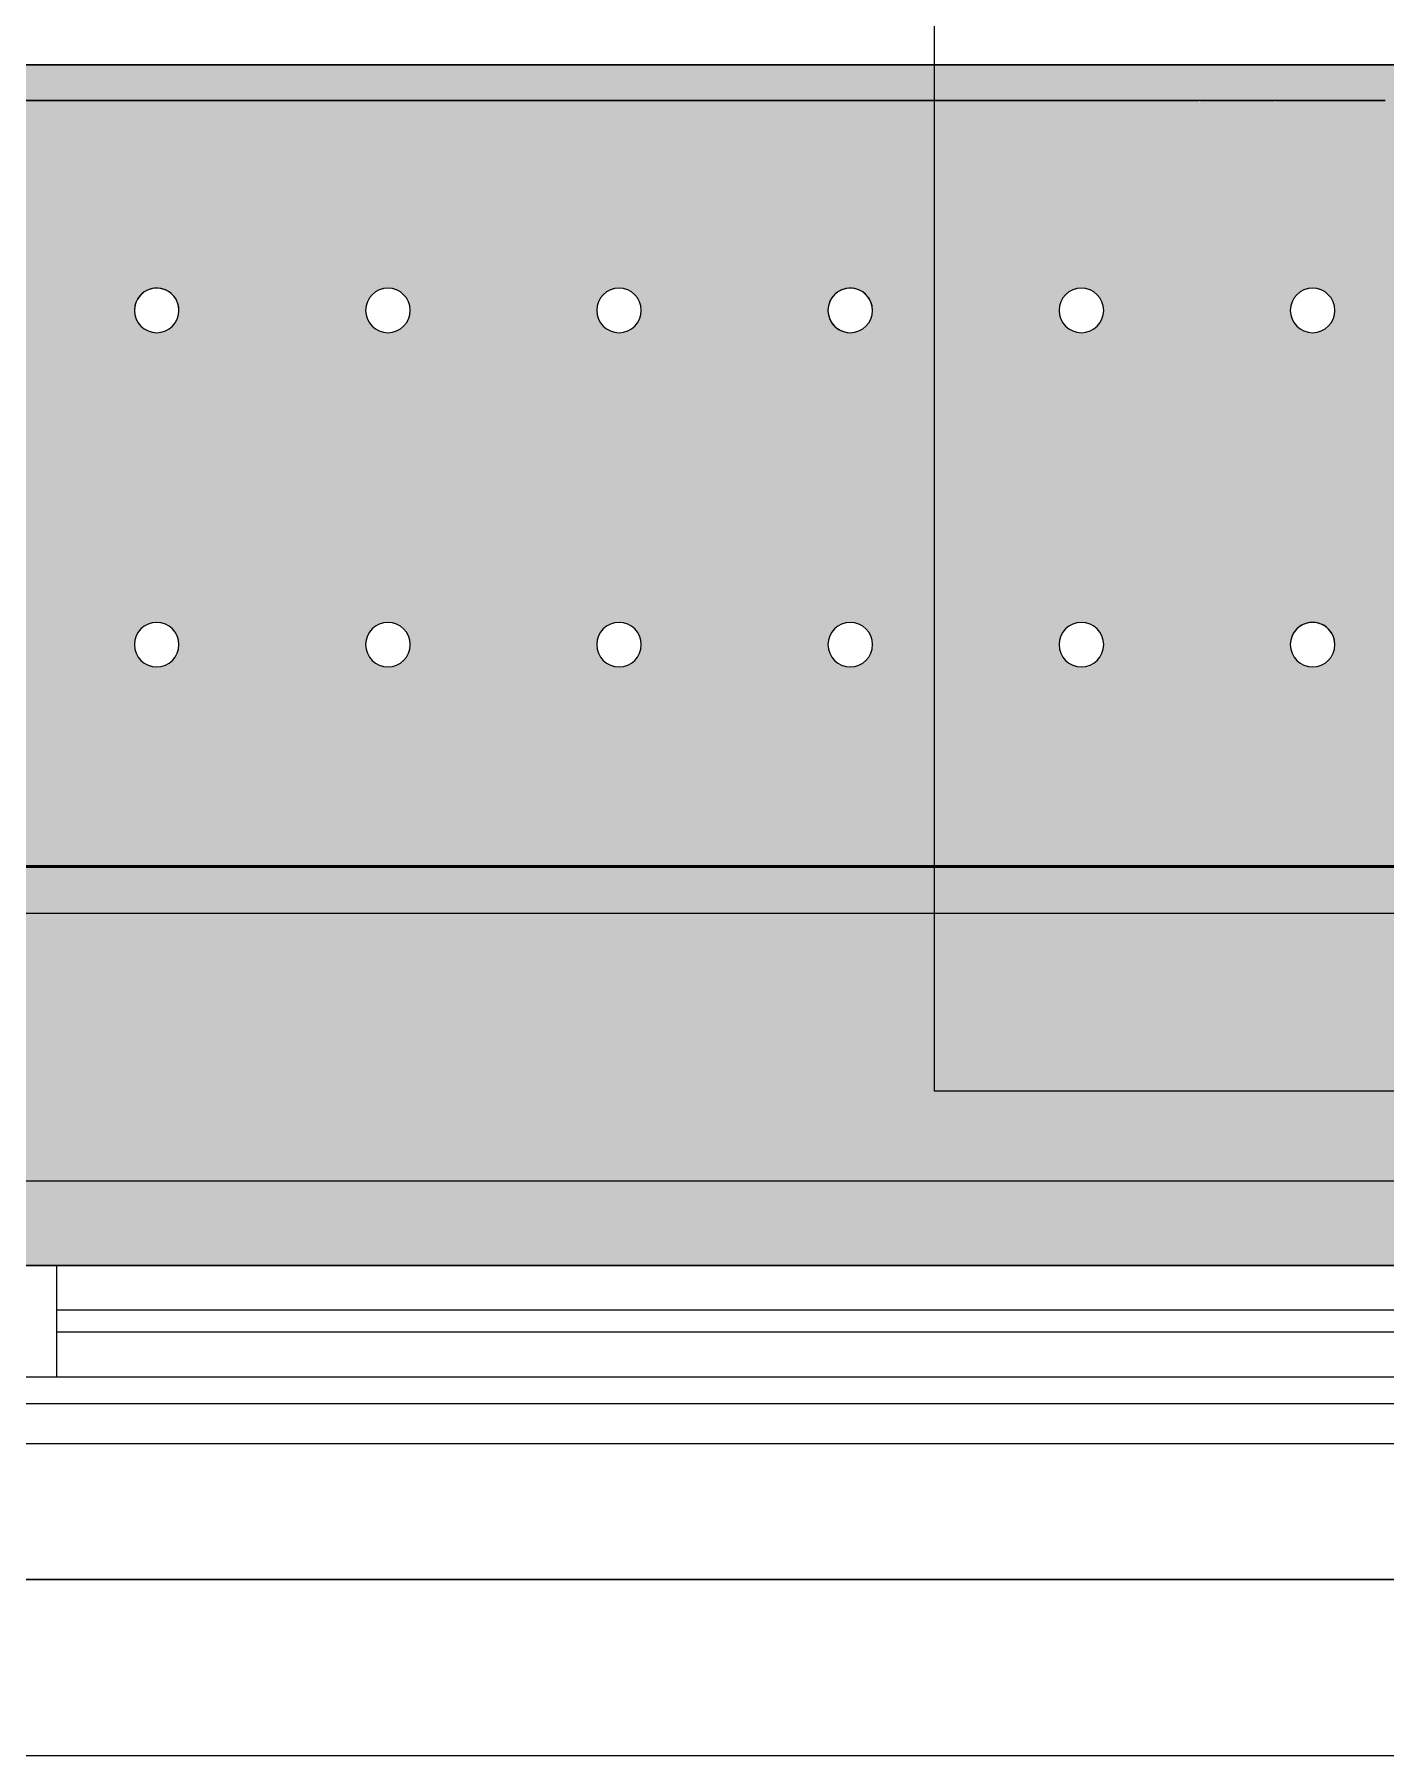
# Model space of a CAD drawing. Header units: millimetres. Extents: x -5426 to 189269, y -8553 to 29000.
# Drawn here: x 6040 to 6647, y -258 to 515 of the extents above; entities that cross this region are included whole.
import ezdxf

# ---------------------------------------------------------------- set-up
doc = ezdxf.new("R2010")
doc.units = ezdxf.units.MM
doc.linetypes.add('Осевая', pattern=[3175, 635, -476.25, 1587.5, -476.25])
for name, color, linetype, lineweight in [('A-GLAZ', 7, 'Continuous', 9), ('A-GLAZ-1', 7, 'Continuous', 13), ('A-WALL-IDEN', 7, 'Continuous', 9), ('Оси-2', 7, 'Осевая', 9)]:
    doc.layers.add(name, color=color, linetype=linetype, lineweight=lineweight)
for name, color, linetype, lineweight, true_color in [('A-WALL-1', 7, 'Continuous', 9, 0xc0c0c0), ('I-WALL-12', 7, 'Continuous', 53, 0xe0bbbf), ('I-WALL-3', 7, 'Continuous', 9, 0xc0c0c0), ('I-WALL-4', 7, 'Continuous', 9, 0xcbc7bf), ('S-WALL-ANLY', 7, 'Continuous', 13, 0x008040), ('Знаки-2', 9, 'Continuous', 9, 0x808080), ('Знаки-3', 7, 'Continuous', 9, 0xc1bbaf), ('Знаки-5', 7, 'Continuous', 9, 0xaba79f), ('Знаки-6', 7, 'Continuous', 9, 0xccc5b7), ('Знаки-7', 7, 'Continuous', 9, 0xd5cdbe), ('Знаки-8', 7, 'Continuous', 9, 0xd1cabb), ('Знаки-9', 7, 'Continuous', 9, 0xd4ccbd)]:
    doc.layers.add(name, color=color, linetype=linetype, lineweight=lineweight, true_color=true_color)
doc.layers.add('Знаки-4', color=7, linetype='Continuous', lineweight=9, transparency=0.5)

# ---------------------------------------------------------------- blocks, each defined once
blk = doc.blocks.new('120_Окно_СКБ_2Ст - 120_Окно_СКБ_2Ст 3100х2500 _мал_ створка слева-2_-22446420-План отделки стен 3 этажа в осях 1-12')
at = {"layer": 'A-GLAZ'}
for p, q in [((1550, -57), (-1550, -57)), ((-1430, -107), (-770, -107)), ((-770, -117), (-1430, -117))]:
    blk.add_line(p, q, dxfattribs=at)
at = {"layer": 'A-GLAZ-1'}
for p, q in [((-720, -87), (-1480, -87)), ((-770, -137), (-770, -87)), ((-1500, -137), (-700, -137)), ((-700, -137), (-1500, -137))]:
    blk.add_line(p, q, dxfattribs=at)
blk = doc.blocks.new('Зашивка радиатора_ с перфорацией М6 - Зашивка радиатора_ с перфорацией М6-30947167-План отделки стен 3 этажа в осях 1-12')
at = {"layer": 'Знаки-4'}
for points in [[(2690, 380), (2640, 380), (2640, 369), (2660, 369), (2660, 359), (490, 359), (490, 369), (510, 369), (510, 380), (440, 380), (440, 369), (460, 369), (460, 359), (-340, 359), (-340, 369), (-320, 369), (-320, 380), (-370, 380), (-370, 180), (2690, 180), (2690, 369)], [(2682.15, -163.94), (-370, -163.94), (-370, -179.94), (2690, -179.22), (2690, -163.94), (2682.38, -163.94)], [(-140.07, -163.94), (-160, -164.19), (-159.32, -179.94), (-120, -179.22), (-120.68, -163.94), (-140, -163.94)], [(-145, -163.94), (-160, -164.19), (-159.32, -179.94), (-120, -179.22), (-120.68, -163.94), (-142.59, -163.94)], [(-130, -163.94), (-150, -164.63), (-149.66, -179.94), (-130, -179.22), (-130, -164.36)], [(-140.07, -163.94), (-150, -164.63), (-149.66, -179.94), (-130, -179.22), (-130.34, -163.94), (-140, -163.94)], [(-54.14, -163.94), (-60, -163.94), (-59.32, -179.94), (-20, -179.22), (-20.68, -163.94), (-50, -163.94)], [(-54.14, -163.94), (-60, -163.94), (-59.32, -179.94), (-20, -179.22), (-20.68, -163.94), (-50, -163.94)], [(-40, -163.94), (-50, -163.94), (-49.66, -179.94), (-30, -179.22), (-30.34, -163.94), (-37.41, -163.94)], [(-40, -163.94), (-50, -163.94), (-49.66, -179.94), (-30, -179.22), (-30.34, -163.94), (-37.41, -163.94)], [(69.66, -163.94), (40, -163.94), (40.68, -179.94), (80, -179.22), (79.32, -163.94), (70, -163.94)], [(69.66, -163.94), (40, -163.94), (40.68, -179.94), (80, -179.22), (79.32, -163.94), (70, -163.94)], [(68.66, -163.94), (50, -163.94), (50.34, -179.94), (70, -179.22), (69.66, -163.94)], [(68.66, -163.94), (50, -163.94), (50.34, -179.94), (70, -179.22), (69.66, -163.94)], [(160, -163.94), (140, -163.94), (140.68, -179.94), (180, -179.22), (179.32, -163.94), (165.18, -163.94)], [(165, -163.94), (140, -163.94), (140.68, -179.94), (180, -179.22), (179.32, -163.94), (165.18, -163.94)], [(160, -163.94), (150, -163.94), (150.34, -179.94), (170, -179.22), (169.66, -163.94), (162.59, -163.94)], [(160, -163.94), (150, -163.94), (150.34, -179.94), (170, -179.22), (169.66, -163.94), (162.59, -163.94)], [(240, -163.94), (240.68, -179.94), (280, -179.22), (279.32, -163.94), (240.68, -163.94)], [(240, -163.94), (240.68, -179.94), (280, -179.22), (279.32, -163.94), (240.68, -163.94)], [(260, -163.94), (250, -163.94), (250.34, -179.94), (270, -179.22), (269.66, -163.94), (262.59, -163.94)], [(260, -163.94), (250, -163.94), (250.34, -179.94), (270, -179.22), (269.66, -163.94), (262.59, -163.94)], [(365, -163.94), (340, -163.94), (340.68, -179.94), (380, -179.22), (379.32, -163.94), (365.18, -163.94)], [(355, -163.94), (340, -163.94), (340.68, -179.94), (380, -179.22), (379.32, -163.94), (357.41, -163.94)], [(360, -163.94), (350, -163.94), (350.34, -179.94), (370, -179.22), (369.66, -163.94), (362.59, -163.94)], [(360, -163.94), (350, -163.94), (350.34, -179.94), (370, -179.22), (369.66, -163.94), (362.59, -163.94)]]:
    blk.add_hatch(color=256, dxfattribs=at).paths.add_polyline_path(points)
h = blk.add_hatch(color=256, dxfattribs=at)
h.paths.add_polyline_path([(2690, 180), (-370, 179.28), (-370, -179.94), (2690, -179.22), (2690, 179.28)])
h.paths.add_polyline_path([(967.5, 90.35), (972.5, 89.02), (976.16, 85.35), (977.5, 80.35), (976.16, 75.35), (972.5, 71.69), (967.5, 70.35), (962.5, 71.69), (958.84, 75.35), (957.5, 80.35), (958.84, 85.35), (962.5, 89.02), (964.91, 90.01)])
h.paths.add_polyline_path([(863.75, 90.35), (868.75, 89.02), (872.41, 85.35), (873.75, 80.35), (872.41, 75.35), (868.75, 71.69), (863.75, 70.35), (858.75, 71.69), (855.09, 75.35), (853.75, 80.35), (855.09, 85.35), (858.75, 89.02), (861.16, 90.01)])
h.paths.add_polyline_path([(2523.75, 90.35), (2528.75, 89.02), (2532.41, 85.35), (2533.75, 80.35), (2532.41, 75.35), (2528.75, 71.69), (2523.75, 70.35), (2518.75, 71.69), (2515.09, 75.35), (2513.75, 80.35), (2515.09, 85.35), (2518.75, 89.02), (2521.16, 90.01)])
h.paths.add_polyline_path([(2420, 90.35), (2425, 89.02), (2428.66, 85.35), (2430, 80.35), (2428.66, 75.35), (2425, 71.69), (2420, 70.35), (2415, 71.69), (2411.34, 75.35), (2410, 80.35), (2411.34, 85.35), (2415, 89.02), (2417.41, 90.01)])
h.paths.add_polyline_path([(1901.25, 90.35), (1906.25, 89.02), (1909.91, 85.35), (1911.25, 80.35), (1909.91, 75.35), (1906.25, 71.69), (1901.25, 70.35), (1896.25, 71.69), (1892.59, 75.35), (1891.25, 80.35), (1892.59, 85.35), (1896.25, 89.02), (1898.66, 90.01)])
h.paths.add_polyline_path([(1590, 90.35), (1595, 89.02), (1598.66, 85.35), (1600, 80.35), (1598.66, 75.35), (1595, 71.69), (1590, 70.35), (1585, 71.69), (1581.34, 75.35), (1580, 80.35), (1581.34, 85.35), (1585, 89.02), (1587.41, 90.01)])
h.paths.add_polyline_path([(1175, 90.35), (1180, 89.02), (1183.66, 85.35), (1185, 80.35), (1183.66, 75.35), (1180, 71.69), (1175, 70.35), (1170, 71.69), (1166.34, 75.35), (1165, 80.35), (1166.34, 85.35), (1170, 89.02), (1172.41, 90.01)])
h.paths.add_polyline_path([(1382.5, 90.35), (1387.5, 89.02), (1391.16, 85.35), (1392.5, 80.35), (1391.16, 75.35), (1387.5, 71.69), (1382.5, 70.35), (1377.5, 71.69), (1373.84, 75.35), (1372.5, 80.35), (1373.84, 85.35), (1377.5, 89.02), (1379.91, 90.01)])
h.paths.add_polyline_path([(1797.5, 90.35), (1802.78, 88.8), (1806.16, 85.35), (1807.5, 80.35), (1806.16, 75.35), (1802.5, 71.69), (1797.5, 70.35), (1792.5, 71.69), (1788.84, 75.35), (1787.5, 80.35), (1788.84, 85.35), (1792.5, 89.02), (1794.91, 90.01)])
h.paths.add_polyline_path([(1693.75, 90.35), (1698.75, 89.02), (1702.41, 85.35), (1703.75, 80.35), (1702.41, 75.35), (1698.75, 71.69), (1693.75, 70.35), (1688.75, 71.69), (1685.09, 75.35), (1683.75, 80.35), (1685.09, 85.35), (1688.75, 89.02), (1691.16, 90.01)])
h.paths.add_polyline_path([(2627.5, 90.35), (2632.5, 89.02), (2636.16, 85.35), (2637.5, 80.35), (2636.16, 75.35), (2632.5, 71.69), (2627.5, 70.35), (2622.5, 71.69), (2618.84, 75.35), (2617.5, 80.35), (2618.84, 85.35), (2622.5, 89.02), (2624.91, 90.01)])
h.paths.add_polyline_path([(2005, 90.35), (2010, 89.02), (2013.66, 85.35), (2015, 80.35), (2013.66, 75.35), (2010, 71.69), (2005, 70.35), (2000, 71.69), (1996.34, 75.35), (1995, 80.35), (1996.34, 85.35), (2000, 89.02), (2002.41, 90.01)])
h.paths.add_polyline_path([(2108.75, 90.35), (2113.75, 89.02), (2117.41, 85.35), (2118.75, 80.35), (2117.41, 75.35), (2113.75, 71.69), (2108.75, 70.35), (2103.75, 71.69), (2100.09, 75.35), (2098.75, 80.35), (2100.09, 85.35), (2103.75, 89.02), (2106.16, 90.01)])
h.paths.add_polyline_path([(1278.75, 90.35), (1283.75, 89.02), (1287.41, 85.35), (1288.75, 80.35), (1287.41, 75.35), (1283.75, 71.69), (1278.75, 70.35), (1273.75, 71.69), (1270.09, 75.35), (1268.75, 80.35), (1270.09, 85.35), (1273.75, 89.02), (1276.16, 90.01)])
h.paths.add_polyline_path([(2316.25, 90.35), (2321.25, 89.02), (2324.91, 85.35), (2326.25, 80.35), (2324.91, 75.35), (2321.25, 71.69), (2316.25, 70.35), (2311.25, 71.69), (2307.59, 75.35), (2306.25, 80.35), (2307.59, 85.35), (2311.25, 89.02), (2313.66, 90.01)])
h.paths.add_polyline_path([(1486.25, 90.35), (1491.25, 89.02), (1494.91, 85.35), (1496.25, 80.35), (1494.91, 75.35), (1491.25, 71.69), (1486.25, 70.35), (1481.25, 71.69), (1477.59, 75.35), (1476.25, 80.35), (1477.59, 85.35), (1481.25, 89.02), (1483.66, 90.01)])
h.paths.add_polyline_path([(1071.25, 90.35), (1076.25, 89.02), (1079.91, 85.35), (1081.25, 80.35), (1079.91, 75.35), (1076.25, 71.69), (1071.25, 70.35), (1066.25, 71.69), (1062.59, 75.35), (1061.25, 80.35), (1062.59, 85.35), (1066.25, 89.02), (1068.66, 90.01)])
h.paths.add_polyline_path([(2212.5, 90.35), (2217.5, 89.02), (2221.16, 85.35), (2222.5, 80.35), (2221.16, 75.35), (2217.5, 71.69), (2212.5, 70.35), (2207.5, 71.69), (2203.84, 75.35), (2202.5, 80.35), (2203.84, 85.35), (2207.5, 89.02), (2209.91, 90.01)])
h.paths.add_polyline_path([(-277.5, 90.35), (-272.5, 89.02), (-268.84, 85.35), (-267.5, 80.35), (-268.84, 75.35), (-272.5, 71.69), (-277.5, 70.35), (-282.5, 71.69), (-286.16, 75.35), (-287.5, 80.35), (-286.16, 85.35), (-282.5, 89.02), (-280.09, 90.01)])
h.paths.add_polyline_path([(-70, 90.35), (-65, 89.02), (-61.34, 85.35), (-60, 80.35), (-61.34, 75.35), (-65, 71.69), (-70, 70.35), (-75, 71.69), (-78.66, 75.35), (-80, 80.35), (-78.66, 85.35), (-75, 89.02), (-72.59, 90.01)])
h.paths.add_polyline_path([(345, 90.35), (350, 89.02), (353.66, 85.35), (355, 80.35), (353.66, 75.35), (350, 71.69), (345, 70.35), (340, 71.69), (336.34, 75.35), (335, 80.35), (336.34, 85.35), (340, 89.02), (342.41, 90.01)])
h.paths.add_polyline_path([(33.75, 90.35), (38.75, 89.02), (42.41, 85.35), (43.75, 80.35), (42.41, 75.35), (38.75, 71.69), (33.75, 70.35), (28.75, 71.69), (25.09, 75.35), (23.75, 80.35), (25.09, 85.35), (28.75, 89.02), (31.16, 90.01)])
h.paths.add_polyline_path([(552.5, 90.35), (557.5, 89.02), (561.16, 85.35), (562.5, 80.35), (561.16, 75.35), (557.5, 71.69), (552.5, 70.35), (547.5, 71.69), (543.84, 75.35), (542.5, 80.35), (543.84, 85.35), (547.5, 89.02), (549.91, 90.01)])
h.paths.add_polyline_path([(-173.75, 90.35), (-168.75, 89.02), (-165.09, 85.35), (-163.75, 80.35), (-165.09, 75.35), (-168.75, 71.69), (-173.75, 70.35), (-178.75, 71.69), (-182.41, 75.35), (-183.75, 80.35), (-182.41, 85.35), (-178.75, 89.02), (-176.34, 90.01)])
h.paths.add_polyline_path([(760, 90.35), (765, 89.02), (768.66, 85.35), (770, 80.35), (768.66, 75.35), (765, 71.69), (760, 70.35), (755, 71.69), (751.34, 75.35), (750, 80.35), (751.34, 85.35), (755, 89.02), (757.41, 90.01)])
h.paths.add_polyline_path([(137.5, 90.35), (142.5, 89.02), (146.16, 85.35), (147.5, 80.35), (146.16, 75.35), (142.5, 71.69), (137.5, 70.35), (132.5, 71.69), (128.84, 75.35), (127.5, 80.35), (128.84, 85.35), (132.5, 89.02), (134.91, 90.01)])
h.paths.add_polyline_path([(448.75, 90.35), (453.75, 89.02), (457.41, 85.35), (458.75, 80.35), (457.41, 75.35), (453.75, 71.69), (448.75, 70.35), (443.75, 71.69), (440.09, 75.35), (438.75, 80.35), (440.09, 85.35), (443.75, 89.02), (446.16, 90.01)])
h.paths.add_polyline_path([(241.25, 90.35), (246.25, 89.02), (249.91, 85.35), (251.25, 80.35), (249.91, 75.35), (246.25, 71.69), (241.25, 70.35), (236.25, 71.69), (232.59, 75.35), (231.25, 80.35), (232.59, 85.35), (236.25, 89.02), (238.66, 90.01)])
h.paths.add_polyline_path([(656.25, 90.35), (661.25, 89.02), (664.91, 85.35), (666.25, 80.35), (664.91, 75.35), (661.25, 71.69), (656.25, 70.35), (651.25, 71.69), (647.59, 75.35), (646.25, 80.35), (647.59, 85.35), (651.25, 89.02), (653.66, 90.01)])
h.paths.add_polyline_path([(2212.5, -59.65), (2217.5, -60.98), (2221.16, -64.65), (2222.5, -69.65), (2221.16, -74.65), (2217.5, -78.31), (2212.5, -79.65), (2207.5, -78.31), (2203.84, -74.65), (2202.5, -69.65), (2203.84, -64.65), (2207.5, -60.98), (2211.93, -59.72)])
h.paths.add_polyline_path([(2316.25, -59.65), (2321.25, -60.98), (2324.91, -64.65), (2326.25, -69.65), (2324.91, -74.65), (2321.25, -78.31), (2316.25, -79.65), (2311.25, -78.31), (2307.59, -74.65), (2306.25, -69.65), (2307.59, -64.65), (2311.25, -60.98), (2315.68, -59.72)])
h.paths.add_polyline_path([(2005, -59.65), (2010, -60.98), (2013.66, -64.65), (2015, -69.65), (2013.66, -74.65), (2010, -78.31), (2005, -79.65), (2000, -78.31), (1996.34, -74.65), (1995, -69.65), (1996.34, -64.65), (2000, -60.98), (2004.43, -59.72)])
h.paths.add_polyline_path([(1175, -59.65), (1180, -60.98), (1183.66, -64.65), (1185, -69.65), (1183.66, -74.65), (1180, -78.31), (1175, -79.65), (1170, -78.31), (1166.34, -74.65), (1165, -69.65), (1166.34, -64.65), (1170, -60.98), (1174.43, -59.72)])
h.paths.add_polyline_path([(1901.25, -59.65), (1906.25, -60.98), (1909.91, -64.65), (1911.25, -69.65), (1909.91, -74.65), (1906.25, -78.31), (1901.25, -79.65), (1896.25, -78.31), (1892.59, -74.65), (1891.25, -69.65), (1892.59, -64.65), (1896.25, -60.98), (1900.68, -59.72)])
h.paths.add_polyline_path([(2627.5, -59.65), (2632.5, -60.98), (2636.16, -64.65), (2637.5, -69.65), (2636.16, -74.65), (2632.5, -78.31), (2627.5, -79.65), (2622.5, -78.31), (2618.84, -74.65), (2617.5, -69.65), (2618.84, -64.65), (2622.5, -60.98), (2626.93, -59.72)])
h.paths.add_polyline_path([(967.5, -59.65), (972.5, -60.98), (976.16, -64.65), (977.5, -69.65), (976.16, -74.65), (972.5, -78.31), (967.5, -79.65), (962.5, -78.31), (958.84, -74.65), (957.5, -69.65), (958.84, -64.65), (962.5, -60.98), (966.93, -59.72)])
h.paths.add_polyline_path([(1693.75, -59.65), (1698.75, -60.98), (1702.41, -64.65), (1703.75, -69.65), (1702.41, -74.65), (1698.75, -78.31), (1693.75, -79.65), (1688.75, -78.31), (1685.09, -74.65), (1683.75, -69.65), (1685.09, -64.65), (1688.75, -60.98), (1693.18, -59.72)])
h.paths.add_polyline_path([(2523.75, -59.65), (2528.75, -60.98), (2532.41, -64.65), (2533.75, -69.65), (2532.41, -74.65), (2528.75, -78.31), (2523.75, -79.65), (2518.75, -78.31), (2515.09, -74.65), (2513.75, -69.65), (2515.09, -64.65), (2518.75, -60.98), (2523.18, -59.72)])
h.paths.add_polyline_path([(1590, -59.65), (1595, -60.98), (1598.66, -64.65), (1600, -69.65), (1598.66, -74.65), (1595, -78.31), (1590, -79.65), (1585, -78.31), (1581.34, -74.65), (1580, -69.65), (1581.34, -64.65), (1585, -60.98), (1589.43, -59.72)])
h.paths.add_polyline_path([(1071.25, -59.65), (1076.25, -60.98), (1079.91, -64.65), (1081.25, -69.65), (1079.91, -74.65), (1076.25, -78.31), (1071.25, -79.65), (1066.25, -78.31), (1062.59, -74.65), (1061.25, -69.65), (1062.59, -64.65), (1066.25, -60.98), (1070.68, -59.72)])
h.paths.add_polyline_path([(2420, -59.65), (2425, -60.98), (2428.66, -64.65), (2430, -69.65), (2428.66, -74.65), (2425, -78.31), (2420, -79.65), (2415, -78.31), (2411.34, -74.65), (2410, -69.65), (2411.34, -64.65), (2415, -60.98), (2419.43, -59.72)])
h.paths.add_polyline_path([(2108.75, -59.65), (2113.75, -60.98), (2117.41, -64.65), (2118.75, -69.65), (2117.41, -74.65), (2113.75, -78.31), (2108.75, -79.65), (2103.75, -78.31), (2100.09, -74.65), (2098.75, -69.65), (2100.09, -64.65), (2103.75, -60.98), (2108.18, -59.72)])
h.paths.add_polyline_path([(1278.75, -59.65), (1283.75, -60.98), (1287.41, -64.65), (1288.75, -69.65), (1287.41, -74.65), (1283.75, -78.31), (1278.75, -79.65), (1273.75, -78.31), (1270.09, -74.65), (1268.75, -69.65), (1270.09, -64.65), (1273.75, -60.98), (1278.18, -59.72)])
h.paths.add_polyline_path([(1797.5, -59.65), (1802.78, -61.2), (1806.16, -64.65), (1807.5, -69.65), (1806.16, -74.65), (1802.5, -78.31), (1797.5, -79.65), (1792.5, -78.31), (1788.84, -74.65), (1787.5, -69.65), (1788.84, -64.65), (1792.5, -60.98), (1796.93, -59.72)])
h.paths.add_polyline_path([(760, -59.65), (765, -60.98), (768.66, -64.65), (770, -69.65), (768.66, -74.65), (765, -78.31), (760, -79.65), (755, -78.31), (751.34, -74.65), (750, -69.65), (751.34, -64.65), (755, -60.98), (759.43, -59.72)])
h.paths.add_polyline_path([(863.75, -59.65), (868.75, -60.98), (872.41, -64.65), (873.75, -69.65), (872.41, -74.65), (868.75, -78.31), (863.75, -79.65), (858.75, -78.31), (855.09, -74.65), (853.75, -69.65), (855.09, -64.65), (858.75, -60.98), (863.18, -59.72)])
h.paths.add_polyline_path([(1486.25, -59.65), (1491.25, -60.98), (1494.91, -64.65), (1496.25, -69.65), (1494.91, -74.65), (1491.25, -78.31), (1486.25, -79.65), (1481.25, -78.31), (1477.59, -74.65), (1476.25, -69.65), (1477.59, -64.65), (1481.25, -60.98), (1485.68, -59.72)])
h.paths.add_polyline_path([(1382.5, -59.65), (1387.5, -60.98), (1391.16, -64.65), (1392.5, -69.65), (1391.16, -74.65), (1387.5, -78.31), (1382.5, -79.65), (1377.5, -78.31), (1373.84, -74.65), (1372.5, -69.65), (1373.84, -64.65), (1377.5, -60.98), (1381.93, -59.72)])
h.paths.add_polyline_path([(241.25, -59.65), (246.25, -60.98), (249.96, -64.76), (251.25, -69.65), (249.91, -74.65), (246.25, -78.31), (241.25, -79.65), (236.25, -78.31), (232.59, -74.65), (231.25, -69.65), (232.59, -64.65), (236.25, -60.98), (240.68, -59.72)])
h.paths.add_polyline_path([(-173.75, -59.65), (-168.75, -60.98), (-165.09, -64.65), (-163.75, -69.65), (-165.09, -74.65), (-168.75, -78.31), (-173.75, -79.65), (-178.75, -78.31), (-182.41, -74.65), (-183.75, -69.65), (-182.41, -64.65), (-178.75, -60.98), (-174.32, -59.72)])
h.paths.add_polyline_path([(-70, -59.65), (-65, -60.98), (-61.34, -64.65), (-60, -69.65), (-61.34, -74.65), (-65, -78.31), (-70, -79.65), (-75, -78.31), (-78.66, -74.65), (-80, -69.65), (-78.66, -64.65), (-75, -60.98), (-70.57, -59.72)])
h.paths.add_polyline_path([(448.75, -59.65), (453.75, -60.98), (457.41, -64.65), (458.75, -69.65), (457.41, -74.65), (453.75, -78.31), (448.75, -79.65), (443.75, -78.31), (440.09, -74.65), (438.75, -69.65), (440.09, -64.65), (443.75, -60.98), (448.18, -59.72)])
h.paths.add_polyline_path([(33.75, -59.65), (38.75, -60.98), (42.41, -64.65), (43.75, -69.65), (42.41, -74.65), (38.75, -78.31), (33.75, -79.65), (28.75, -78.31), (25.09, -74.65), (23.75, -69.65), (25.09, -64.65), (28.75, -60.98), (33.18, -59.72)])
h.paths.add_polyline_path([(137.5, -59.65), (142.5, -60.98), (146.16, -64.65), (147.5, -69.65), (146.16, -74.65), (142.5, -78.31), (137.5, -79.65), (132.5, -78.31), (128.84, -74.65), (127.5, -69.65), (128.84, -64.65), (132.5, -60.98), (136.93, -59.72)])
h.paths.add_polyline_path([(552.5, -59.65), (557.5, -60.98), (561.16, -64.65), (562.5, -69.65), (561.16, -74.65), (557.5, -78.31), (552.5, -79.65), (547.5, -78.31), (543.84, -74.65), (542.5, -69.65), (543.84, -64.65), (547.5, -60.98), (551.93, -59.72)])
h.paths.add_polyline_path([(345, -59.65), (350, -60.98), (353.66, -64.65), (355, -69.65), (353.66, -74.65), (350, -78.31), (345, -79.65), (340, -78.31), (336.34, -74.65), (335, -69.65), (336.34, -64.65), (340, -60.98), (344.43, -59.72)])
h.paths.add_polyline_path([(656.25, -59.65), (661.25, -60.98), (664.91, -64.65), (666.25, -69.65), (664.91, -74.65), (661.25, -78.31), (656.25, -79.65), (651.25, -78.31), (647.59, -74.65), (646.25, -69.65), (647.59, -64.65), (651.25, -60.98), (655.68, -59.72)])
h.paths.add_polyline_path([(-277.5, -59.65), (-272.5, -60.98), (-268.84, -64.65), (-267.5, -69.65), (-268.84, -74.65), (-272.5, -78.31), (-277.5, -79.65), (-282.5, -78.31), (-286.16, -74.65), (-287.5, -69.65), (-286.16, -64.65), (-282.5, -60.98), (-278.07, -59.72)])
at = {"layer": 'Знаки-2'}
for p, q in [((-370, 180), (2690, 180)), ((2690, 180), (-370, 180)), ((-370, -179.94), (2690, -179.94))]:
    blk.add_line(p, q, dxfattribs=at)
for centre, start, end in [((-173.75, 80.35), 0, 180), ((-70, 80.35), 0, 180), ((33.75, 80.35), 0, 180), ((137.5, 80.35), 0, 180), ((241.25, 80.35), 0, 180), ((345, 80.35), 0, 180), ((-173.75, 80.35), 180, 0), ((-70, 80.35), 180, 0), ((33.75, 80.35), 180, 360), ((137.5, 80.35), 180, 0), ((241.25, 80.35), 180, 0), ((345, 80.35), 180, 0), ((-173.75, -69.65), 0, 180), ((-70, -69.65), 0, 180), ((33.75, -69.65), 0, 180), ((137.5, -69.65), 0, 180), ((241.25, -69.65), 0, 180), ((345, -69.65), 0, 180), ((-173.75, -69.65), 180, 0), ((-70, -69.65), 180, 0), ((33.75, -69.65), 180, 0), ((137.5, -69.65), 180, 0), ((241.25, -69.65), 180, 0), ((345, -69.65), 180, 0)]:
    blk.add_arc(centre, 10, start, end, dxfattribs=at)
at = {"layer": 'Знаки-3'}
for p, q in [((2690, 180), (-368.82, 180)), ((-368.82, 180), (2690, 180)), ((-160, -163.94), (-206.28, -163.94)), ((-160, -163.94), (-157.32, -163.94)), ((-157.32, -163.94), (-160, -163.94)), ((-156.71, -163.94), (-140.07, -163.94)), ((-140.07, -163.94), (-156.71, -163.94)), ((-140, -163.94), (-123.41, -163.94)), ((-123.41, -163.94), (-140, -163.94)), ((-122.68, -163.94), (-120, -163.94)), ((-120, -163.94), (-122.68, -163.94)), ((-60, -163.94), (-120, -163.94)), ((-60, -163.94), (-50, -163.94)), ((-20, -163.94), (-60, -163.94)), ((-50, -163.94), (-30, -163.94)), ((-30, -163.94), (-20, -163.94)), ((40, -163.94), (-20, -163.94)), ((40, -163.94), (50, -163.94)), ((50, -163.94), (40, -163.94)), ((50, -163.94), (70, -163.94)), ((51.34, -163.94), (50, -163.94)), ((62.59, -163.94), (51.34, -163.94)), ((65, -163.94), (62.59, -163.94)), ((70, -163.94), (65, -163.94)), ((70, -163.94), (80, -163.94)), ((80, -163.94), (70, -163.94)), ((140, -163.94), (80, -163.94)), ((140, -163.94), (145.86, -163.94)), ((154.82, -163.94), (140, -163.94)), ((145.86, -163.94), (174.14, -163.94)), ((177.32, -163.94), (154.82, -163.94)), ((174.14, -163.94), (180, -163.94)), ((180, -163.94), (177.32, -163.94)), ((240, -163.94), (180, -163.94)), ((240, -163.94), (254.82, -163.94)), ((250, -163.94), (240, -163.94)), ((274.14, -163.94), (250, -163.94)), ((254.82, -163.94), (277.32, -163.94)), ((280, -163.94), (274.14, -163.94)), ((277.32, -163.94), (280, -163.94)), ((340, -163.94), (280, -163.94)), ((340, -163.94), (340.68, -163.94)), ((350, -163.94), (340, -163.94)), ((340.68, -163.94), (350, -163.94)), ((350, -163.94), (357.41, -163.94)), ((355, -163.94), (350, -163.94)), ((367.07, -163.94), (355, -163.94)), ((357.41, -163.94), (368.66, -163.94)), ((370, -163.94), (367.07, -163.94)), ((368.66, -163.94), (370, -163.94)), ((370, -163.94), (377.32, -163.94)), ((374.14, -163.94), (370, -163.94)), ((380, -163.94), (374.14, -163.94)), ((377.32, -163.94), (380, -163.94)), ((440, -163.94), (380, -163.94)), ((-220, -179.94), (-160, -179.94)), ((-160, -179.94), (-120, -179.94)), ((-120, -179.94), (-160, -179.94)), ((-120, -179.94), (-60, -179.94)), ((-60, -179.94), (-20, -179.94)), ((-20, -179.94), (-60, -179.94)), ((-20, -179.94), (40, -179.94)), ((40, -179.94), (50, -179.94)), ((42.68, -179.94), (40, -179.94)), ((45.86, -179.94), (42.68, -179.94)), ((50, -179.94), (45.86, -179.94)), ((50, -179.94), (52.93, -179.94)), ((70, -179.94), (50, -179.94)), ((52.93, -179.94), (70, -179.94)), ((70, -179.94), (74.14, -179.94)), ((74.14, -179.94), (70, -179.94)), ((74.14, -179.94), (77.32, -179.94)), ((77.32, -179.94), (74.14, -179.94)), ((77.32, -179.94), (80, -179.94)), ((79.32, -179.94), (77.32, -179.94)), ((80, -179.94), (79.32, -179.94)), ((80, -179.94), (140, -179.94)), ((140, -179.94), (180, -179.94)), ((142.68, -179.94), (140, -179.94)), ((160, -179.94), (142.68, -179.94)), ((180, -179.94), (160, -179.94)), ((180, -179.94), (240, -179.94)), ((240, -179.94), (242.68, -179.94)), ((250, -179.94), (240, -179.94)), ((242.68, -179.94), (280, -179.94)), ((270, -179.94), (250, -179.94)), ((280, -179.94), (270, -179.94)), ((280, -179.94), (340, -179.94)), ((340, -179.94), (350, -179.94)), ((350, -179.94), (340, -179.94)), ((350, -179.94), (370, -179.94)), ((370, -179.94), (350, -179.94)), ((370, -179.94), (380, -179.94)), ((380, -179.94), (370, -179.94)), ((380, -179.94), (440, -179.94))]:
    blk.add_line(p, q, dxfattribs=at)
at = {"layer": 'Знаки-5'}
for p, q in [((-206.28, -163.94), (2646.93, -163.94)), ((2690, -179.94), (-370, -179.94)), ((2690, -179.94), (-370, -179.94))]:
    blk.add_line(p, q, dxfattribs=at)
for centre, start, end in [((-173.75, 80.35), 0, 180), ((-70, 80.35), 0, 180), ((33.75, 80.35), 0, 180), ((137.5, 80.35), 0, 180), ((241.25, 80.35), 0, 180), ((345, 80.35), 0, 180), ((-173.75, 80.35), 180, 210), ((-173.75, 80.35), 330, 360), ((-70, 80.35), 180, 360), ((33.75, 80.35), 180, 360), ((137.5, 80.35), 180, 360), ((241.25, 80.35), 180, 0), ((345, 80.35), 180, 360), ((-173.75, 80.35), 210, 270), ((-173.75, 80.35), 270, 330), ((-173.75, -69.65), 0, 180), ((-70, -69.65), 0, 180), ((33.75, -69.65), 90, 180), ((33.75, -69.65), 30, 90), ((137.5, -69.65), 0, 180), ((241.25, -69.65), 0, 180), ((345, -69.65), 0, 180), ((33.75, -69.65), 0, 30), ((-173.75, -69.65), 180, 360), ((-70, -69.65), 180, 360), ((33.75, -69.65), 180, 330), ((33.75, -69.65), 330, 360), ((137.5, -69.65), 180, 360), ((241.25, -69.65), 180, 360), ((345, -69.65), 180, 210), ((345, -69.65), 210, 360)]:
    blk.add_arc(centre, 10, start, end, dxfattribs=at)
at = {"layer": 'Знаки-6'}
for p, q in [((-160, -163.94), (-157.32, -163.94)), ((-157.32, -163.94), (-160, -163.94)), ((-156.71, -163.94), (-150, -163.94)), ((-154.14, -163.94), (-156.71, -163.94)), ((-150, -163.94), (-154.14, -163.94)), ((-150, -163.94), (-149.66, -163.94)), ((-145.19, -163.94), (-150, -163.94)), ((-149.66, -163.94), (-145.19, -163.94)), ((-145, -163.94), (-142.59, -163.94)), ((-140.07, -163.94), (-145, -163.94)), ((-142.59, -163.94), (-140.07, -163.94)), ((-140, -163.94), (-135, -163.94)), ((-135, -163.94), (-140, -163.94)), ((-134.81, -163.94), (-132.93, -163.94)), ((-130, -163.94), (-134.81, -163.94)), ((-132.93, -163.94), (-130, -163.94)), ((-130, -163.94), (-123.41, -163.94)), ((-123.41, -163.94), (-130, -163.94)), ((-122.68, -163.94), (-120, -163.94)), ((-120.68, -163.94), (-122.68, -163.94)), ((-120, -163.94), (-120.68, -163.94)), ((-60, -163.94), (-50, -163.94)), ((-50, -163.94), (-60, -163.94)), ((-50, -163.94), (-45.19, -163.94)), ((-47.07, -163.94), (-50, -163.94)), ((-45.19, -163.94), (-47.07, -163.94)), ((-45, -163.94), (-35, -163.94)), ((-37.41, -163.94), (-45, -163.94)), ((-35, -163.94), (-37.41, -163.94)), ((-34.81, -163.94), (-30, -163.94)), ((-30.34, -163.94), (-34.81, -163.94)), ((-30, -163.94), (-30.34, -163.94)), ((-30, -163.94), (-20, -163.94)), ((-20, -163.94), (-30, -163.94)), ((40, -163.94), (50, -163.94)), ((45.86, -163.94), (40, -163.94)), ((50, -163.94), (45.86, -163.94)), ((51.28, -163.94), (54.82, -163.94)), ((54.82, -163.94), (51.28, -163.94)), ((55, -163.94), (65, -163.94)), ((65, -163.94), (55, -163.94)), ((65.18, -163.94), (67.13, -163.94)), ((67.13, -163.94), (65.18, -163.94)), ((67.34, -163.94), (68.72, -163.94)), ((68.72, -163.94), (67.34, -163.94)), ((70, -163.94), (74.14, -163.94)), ((79.32, -163.94), (70, -163.94)), ((74.14, -163.94), (80, -163.94)), ((80, -163.94), (79.32, -163.94)), ((140, -163.94), (150, -163.94)), ((140.68, -163.94), (140, -163.94)), ((150, -163.94), (140.68, -163.94)), ((150, -163.94), (154.81, -163.94)), ((154.81, -163.94), (150, -163.94)), ((155, -163.94), (165, -163.94)), ((157.41, -163.94), (155, -163.94)), ((165, -163.94), (157.41, -163.94)), ((165.19, -163.94), (170, -163.94)), ((170, -163.94), (165.19, -163.94)), ((170, -163.94), (179.32, -163.94)), ((180, -163.94), (170, -163.94)), ((179.32, -163.94), (180, -163.94)), ((240, -163.94), (249.95, -163.94)), ((240.68, -163.94), (240, -163.94)), ((249.95, -163.94), (240.68, -163.94)), ((250, -163.94), (254.81, -163.94)), ((254.81, -163.94), (250, -163.94)), ((255, -163.94), (262.59, -163.94)), ((265, -163.94), (255, -163.94)), ((262.59, -163.94), (265, -163.94)), ((265.19, -163.94), (270, -163.94)), ((270, -163.94), (265.19, -163.94)), ((270, -163.94), (280, -163.94)), ((274.14, -163.94), (270, -163.94)), ((280, -163.94), (274.14, -163.94)), ((340, -163.94), (345.86, -163.94)), ((350, -163.94), (340, -163.94)), ((345.86, -163.94), (350, -163.94)), ((351.28, -163.94), (354.82, -163.94)), ((354.82, -163.94), (351.28, -163.94)), ((355, -163.94), (365, -163.94)), ((365, -163.94), (355, -163.94)), ((365.18, -163.94), (368.72, -163.94)), ((368.72, -163.94), (365.18, -163.94)), ((370, -163.94), (380, -163.94)), ((380, -163.94), (370, -163.94)), ((-160, -179.94), (-150, -179.94)), ((-154.14, -179.94), (-160, -179.94)), ((-150, -179.94), (-154.14, -179.94)), ((-150, -179.94), (-145.19, -179.94)), ((-145.19, -179.94), (-150, -179.94)), ((-145, -179.94), (-135, -179.94)), ((-135, -179.94), (-145, -179.94)), ((-134.81, -179.94), (-132.93, -179.94)), ((-130, -179.94), (-134.81, -179.94)), ((-132.93, -179.94), (-130, -179.94)), ((-130, -179.94), (-120, -179.94)), ((-120.68, -179.94), (-130, -179.94)), ((-120, -179.94), (-120.68, -179.94)), ((-60, -179.94), (-50, -179.94)), ((-50, -179.94), (-60, -179.94)), ((-50, -179.94), (-45.19, -179.94)), ((-45.19, -179.94), (-50, -179.94)), ((-45, -179.94), (-35, -179.94)), ((-37.41, -179.94), (-45, -179.94)), ((-35, -179.94), (-37.41, -179.94)), ((-34.81, -179.94), (-32.93, -179.94)), ((-30.34, -179.94), (-34.81, -179.94)), ((-32.93, -179.94), (-30, -179.94)), ((-30, -179.94), (-30.34, -179.94)), ((-30, -179.94), (-20, -179.94)), ((-20, -179.94), (-30, -179.94)), ((40, -179.94), (40.68, -179.94)), ((50, -179.94), (40, -179.94)), ((40.68, -179.94), (50, -179.94)), ((51.28, -179.94), (54.82, -179.94)), ((54.82, -179.94), (51.28, -179.94)), ((55, -179.94), (65, -179.94)), ((65, -179.94), (55, -179.94)), ((65.18, -179.94), (68.72, -179.94)), ((68.72, -179.94), (65.18, -179.94)), ((70, -179.94), (80, -179.94)), ((80, -179.94), (70, -179.94)), ((140, -179.94), (150, -179.94)), ((150, -179.94), (140, -179.94)), ((150, -179.94), (154.81, -179.94)), ((154.81, -179.94), (150, -179.94)), ((155, -179.94), (165, -179.94)), ((165, -179.94), (155, -179.94)), ((165.19, -179.94), (170, -179.94)), ((170, -179.94), (165.19, -179.94)), ((170, -179.94), (179.32, -179.94)), ((180, -179.94), (170, -179.94)), ((179.32, -179.94), (180, -179.94)), ((240, -179.94), (240.68, -179.94)), ((250, -179.94), (240, -179.94)), ((240.68, -179.94), (250, -179.94)), ((250, -179.94), (254.81, -179.94)), ((252.93, -179.94), (250, -179.94)), ((254.81, -179.94), (252.93, -179.94)), ((255, -179.94), (257.41, -179.94)), ((262.59, -179.94), (255, -179.94)), ((257.41, -179.94), (265, -179.94)), ((265, -179.94), (262.59, -179.94)), ((265.19, -179.94), (268.66, -179.94)), ((267.07, -179.94), (265.19, -179.94)), ((270, -179.94), (267.07, -179.94)), ((268.66, -179.94), (270, -179.94)), ((270, -179.94), (277.32, -179.94)), ((274.14, -179.94), (270, -179.94)), ((280, -179.94), (274.14, -179.94)), ((277.32, -179.94), (280, -179.94)), ((340, -179.94), (350, -179.94)), ((350, -179.94), (340, -179.94)), ((351.28, -179.94), (354.82, -179.94)), ((354.82, -179.94), (351.28, -179.94)), ((355, -179.94), (365, -179.94)), ((365, -179.94), (355, -179.94)), ((365.18, -179.94), (368.72, -179.94)), ((368.72, -179.94), (365.18, -179.94)), ((370, -179.94), (380, -179.94)), ((380, -179.94), (370, -179.94))]:
    blk.add_line(p, q, dxfattribs=at)
at = {"layer": 'Знаки-7'}
for p, q in [((-145.18, -163.94), (-148.66, -163.94)), ((-140.07, -163.94), (-145, -163.94)), ((-135, -163.94), (-140, -163.94)), ((-131.34, -163.94), (-134.82, -163.94)), ((-45.18, -163.94), (-48.66, -163.94)), ((-35, -163.94), (-45, -163.94)), ((-31.34, -163.94), (-34.82, -163.94)), ((54.82, -163.94), (51.34, -163.94)), ((65, -163.94), (55, -163.94)), ((67.07, -163.94), (65.18, -163.94)), ((68.66, -163.94), (67.27, -163.94)), ((154.82, -163.94), (151.34, -163.94)), ((165, -163.94), (155, -163.94)), ((168.66, -163.94), (165.18, -163.94)), ((249.95, -163.94), (250, -163.94)), ((250, -163.94), (249.95, -163.94)), ((254.82, -163.94), (251.34, -163.94)), ((265, -163.94), (255, -163.94)), ((268.66, -163.94), (265.18, -163.94)), ((354.82, -163.94), (351.34, -163.94)), ((365, -163.94), (355, -163.94)), ((368.66, -163.94), (365.18, -163.94)), ((-148.66, -179.94), (-145.18, -179.94)), ((-145, -179.94), (-135, -179.94)), ((-134.82, -179.94), (-131.34, -179.94)), ((-48.66, -179.94), (-45.18, -179.94)), ((-45, -179.94), (-35, -179.94)), ((-34.82, -179.94), (-31.34, -179.94)), ((51.34, -179.94), (54.82, -179.94)), ((55, -179.94), (65, -179.94)), ((65.18, -179.94), (68.66, -179.94)), ((151.34, -179.94), (154.82, -179.94)), ((155, -179.94), (165, -179.94)), ((165.18, -179.94), (168.66, -179.94)), ((251.34, -179.94), (254.82, -179.94)), ((255, -179.94), (265, -179.94)), ((265.18, -179.94), (268.66, -179.94)), ((351.34, -179.94), (354.82, -179.94)), ((355, -179.94), (365, -179.94)), ((365.18, -179.94), (368.66, -179.94))]:
    blk.add_line(p, q, dxfattribs=at)
at = {"layer": 'Знаки-8'}
for p, q in [((-157.32, -163.94), (-159.32, -163.94)), ((-150, -163.94), (-156.62, -163.94)), ((-150, -163.94), (-149.66, -163.94)), ((-149.66, -163.94), (-150, -163.94)), ((-149.66, -163.94), (-145.19, -163.94)), ((-148.66, -163.94), (-149.66, -163.94)), ((-145.19, -163.94), (-148.66, -163.94)), ((-145, -163.94), (-140.07, -163.94)), ((-142.59, -163.94), (-145, -163.94)), ((-140.07, -163.94), (-142.59, -163.94)), ((-140, -163.94), (-135, -163.94)), ((-135, -163.94), (-140, -163.94)), ((-134.81, -163.94), (-130, -163.94)), ((-132.93, -163.94), (-134.81, -163.94)), ((-130, -163.94), (-132.93, -163.94)), ((-123.52, -163.94), (-130, -163.94)), ((-120.68, -163.94), (-122.68, -163.94)), ((-50, -163.94), (-59.32, -163.94)), ((-48.72, -163.94), (-45.18, -163.94)), ((-45.18, -163.94), (-48.72, -163.94)), ((-45, -163.94), (-35, -163.94)), ((-35, -163.94), (-45, -163.94)), ((-34.82, -163.94), (-31.28, -163.94)), ((-31.28, -163.94), (-34.82, -163.94)), ((-20.68, -163.94), (-30, -163.94)), ((50, -163.94), (40.68, -163.94)), ((50, -163.94), (52.93, -163.94)), ((52.93, -163.94), (50, -163.94)), ((52.93, -163.94), (54.81, -163.94)), ((54.81, -163.94), (52.93, -163.94)), ((55, -163.94), (60, -163.94)), ((60, -163.94), (55, -163.94)), ((60, -163.94), (65, -163.94)), ((65, -163.94), (60, -163.94)), ((65.19, -163.94), (67.07, -163.94)), ((67.07, -163.94), (65.19, -163.94)), ((67.07, -163.94), (70, -163.94)), ((70, -163.94), (67.07, -163.94)), ((79.32, -163.94), (70, -163.94)), ((150, -163.94), (140.68, -163.94)), ((150, -163.94), (150.34, -163.94)), ((154.81, -163.94), (150, -163.94)), ((150.34, -163.94), (154.81, -163.94)), ((155, -163.94), (160, -163.94)), ((165, -163.94), (155, -163.94)), ((160, -163.94), (165, -163.94)), ((165.19, -163.94), (170, -163.94)), ((170, -163.94), (165.19, -163.94)), ((179.32, -163.94), (170, -163.94)), ((249.96, -163.94), (240.68, -163.94)), ((251.28, -163.94), (254.82, -163.94)), ((254.82, -163.94), (251.28, -163.94)), ((255, -163.94), (265, -163.94)), ((265, -163.94), (255, -163.94)), ((265.18, -163.94), (268.72, -163.94)), ((268.72, -163.94), (265.18, -163.94)), ((279.32, -163.94), (270, -163.94)), ((350, -163.94), (341.3, -163.94)), ((350, -163.94), (354.81, -163.94)), ((354.81, -163.94), (350, -163.94)), ((355, -163.94), (365, -163.94)), ((365, -163.94), (355, -163.94)), ((365.19, -163.94), (370, -163.94)), ((370, -163.94), (365.19, -163.94)), ((379.32, -163.94), (370, -163.94)), ((-159.32, -179.94), (-150, -179.94)), ((-150, -179.94), (-145.19, -179.94)), ((-145.19, -179.94), (-150, -179.94)), ((-145, -179.94), (-135, -179.94)), ((-135, -179.94), (-145, -179.94)), ((-134.81, -179.94), (-130, -179.94)), ((-130, -179.94), (-134.81, -179.94)), ((-130, -179.94), (-120.68, -179.94)), ((-59.32, -179.94), (-50, -179.94)), ((-48.72, -179.94), (-45.18, -179.94)), ((-45.18, -179.94), (-48.72, -179.94)), ((-45, -179.94), (-35, -179.94)), ((-35, -179.94), (-45, -179.94)), ((-34.82, -179.94), (-31.28, -179.94)), ((-31.28, -179.94), (-34.82, -179.94)), ((-30, -179.94), (-20.68, -179.94)), ((40.68, -179.94), (50, -179.94)), ((50, -179.94), (54.81, -179.94)), ((54.81, -179.94), (50, -179.94)), ((55, -179.94), (65, -179.94)), ((65, -179.94), (55, -179.94)), ((65.19, -179.94), (70, -179.94)), ((70, -179.94), (65.19, -179.94)), ((70, -179.94), (79.32, -179.94)), ((140.68, -179.94), (150, -179.94)), ((150, -179.94), (151.34, -179.94)), ((154.81, -179.94), (150, -179.94)), ((151.34, -179.94), (154.81, -179.94)), ((155, -179.94), (165, -179.94)), ((165, -179.94), (155, -179.94)), ((165.19, -179.94), (170, -179.94)), ((170, -179.94), (165.19, -179.94)), ((170, -179.94), (179.32, -179.94)), ((240.68, -179.94), (250, -179.94)), ((251.28, -179.94), (254.82, -179.94)), ((254.82, -179.94), (251.28, -179.94)), ((255, -179.94), (265, -179.94)), ((260, -179.94), (255, -179.94)), ((265, -179.94), (260, -179.94)), ((265.18, -179.94), (268.72, -179.94)), ((268.72, -179.94), (265.18, -179.94)), ((270, -179.94), (279.32, -179.94)), ((341.3, -179.94), (350, -179.94)), ((350, -179.94), (354.81, -179.94)), ((354.81, -179.94), (350, -179.94)), ((355, -179.94), (365, -179.94)), ((365, -179.94), (355, -179.94)), ((365.19, -179.94), (367.07, -179.94)), ((370, -179.94), (365.19, -179.94)), ((367.07, -179.94), (370, -179.94)), ((370, -179.94), (379.32, -179.94))]:
    blk.add_line(p, q, dxfattribs=at)
at = {"layer": 'Знаки-9'}
for p, q in [((-148.72, -163.94), (-145.18, -163.94)), ((-145.18, -163.94), (-148.72, -163.94)), ((-145, -163.94), (-140.07, -163.94)), ((-140.07, -163.94), (-145, -163.94)), ((-140, -163.94), (-135, -163.94)), ((-135, -163.94), (-140, -163.94)), ((-134.82, -163.94), (-131.28, -163.94)), ((-131.28, -163.94), (-134.82, -163.94)), ((-50, -163.94), (-45.19, -163.94)), ((-45.19, -163.94), (-50, -163.94)), ((-45, -163.94), (-35, -163.94)), ((-35, -163.94), (-45, -163.94)), ((-34.81, -163.94), (-30, -163.94)), ((-30, -163.94), (-34.81, -163.94)), ((51.28, -163.94), (54.82, -163.94)), ((54.82, -163.94), (51.28, -163.94)), ((55, -163.94), (65, -163.94)), ((65, -163.94), (55, -163.94)), ((65.18, -163.94), (67.13, -163.94)), ((67.13, -163.94), (65.18, -163.94)), ((67.34, -163.94), (68.72, -163.94)), ((68.72, -163.94), (67.34, -163.94)), ((151.28, -163.94), (154.82, -163.94)), ((154.82, -163.94), (151.28, -163.94)), ((155, -163.94), (165, -163.94)), ((165, -163.94), (155, -163.94)), ((165.18, -163.94), (168.72, -163.94)), ((168.72, -163.94), (165.18, -163.94)), ((250, -163.94), (254.81, -163.94)), ((254.81, -163.94), (250, -163.94)), ((255, -163.94), (265, -163.94)), ((265, -163.94), (255, -163.94)), ((265.19, -163.94), (270, -163.94)), ((270, -163.94), (265.19, -163.94)), ((351.28, -163.94), (354.82, -163.94)), ((354.82, -163.94), (351.28, -163.94)), ((355, -163.94), (365, -163.94)), ((365, -163.94), (355, -163.94)), ((365.18, -163.94), (368.72, -163.94)), ((368.72, -163.94), (365.18, -163.94)), ((-148.72, -179.94), (-145.18, -179.94)), ((-145.18, -179.94), (-148.72, -179.94)), ((-145, -179.94), (-135, -179.94)), ((-135, -179.94), (-145, -179.94)), ((-134.82, -179.94), (-131.28, -179.94)), ((-131.28, -179.94), (-134.82, -179.94)), ((-50, -179.94), (-45.19, -179.94)), ((-45.19, -179.94), (-50, -179.94)), ((-45, -179.94), (-35, -179.94)), ((-35, -179.94), (-45, -179.94)), ((-34.81, -179.94), (-30, -179.94)), ((-30, -179.94), (-34.81, -179.94)), ((51.28, -179.94), (54.82, -179.94)), ((54.82, -179.94), (51.28, -179.94)), ((55, -179.94), (65, -179.94)), ((65, -179.94), (55, -179.94)), ((65.18, -179.94), (68.72, -179.94)), ((68.72, -179.94), (65.18, -179.94)), ((151.28, -179.94), (154.82, -179.94)), ((154.82, -179.94), (151.28, -179.94)), ((155, -179.94), (165, -179.94)), ((165, -179.94), (155, -179.94)), ((165.18, -179.94), (168.72, -179.94)), ((168.72, -179.94), (165.18, -179.94)), ((250, -179.94), (254.81, -179.94)), ((254.81, -179.94), (250, -179.94)), ((255, -179.94), (265, -179.94)), ((265, -179.94), (255, -179.94)), ((265.19, -179.94), (270, -179.94)), ((270, -179.94), (265.19, -179.94)), ((351.28, -179.94), (354.82, -179.94)), ((354.82, -179.94), (351.28, -179.94)), ((355, -179.94), (365, -179.94)), ((365, -179.94), (355, -179.94)), ((365.18, -179.94), (368.72, -179.94)), ((368.72, -179.94), (365.18, -179.94))]:
    blk.add_line(p, q, dxfattribs=at)

msp = doc.modelspace()

# ---------------------------------------------------------------- linework, layer by layer
at = {"layer": 'A-WALL-1'}
msp.add_line((-268, -258), (12010, -258), dxfattribs=at)
at = {"layer": 'A-WALL-IDEN'}
for p, q in [((6444.06, 40.29), (6444.06, 787.79)), ((6813.42, 40.29), (6444.06, 40.29))]:
    msp.add_line(p, q, dxfattribs=at)
at = {"layer": 'I-WALL-12'}
msp.add_line((3730, 141), (6830, 141), dxfattribs=at)
at = {"layer": 'I-WALL-3'}
msp.add_line((-110, -100), (6830, -100), dxfattribs=at)
at = {"layer": 'I-WALL-4'}
msp.add_line((6830, 120), (3730, 120), dxfattribs=at)
at = {"layer": 'S-WALL-ANLY'}
for p, q in [((6830, -179), (3730, -179)), ((3730, -179), (6829.44, -179))]:
    msp.add_line(p, q, dxfattribs=at)
at = {"layer": 'Оси-2'}
msp.add_line((-2038.22, 0), (36260, 0), dxfattribs=at)

# ---------------------------------------------------------------- block references
at = {"layer": 'A-GLAZ', "rotation": 180}
msp.add_blockref('120_Окно_СКБ_2Ст - 120_Окно_СКБ_2Ст 3100х2500 _мал_ створка слева-2_-22446420-План отделки стен 3 этажа в осях 1-12', (5280, -175), dxfattribs=at)
at = {"layer": 'Знаки-3', "rotation": 180}
msp.add_blockref('Зашивка радиатора_ с перфорацией М6 - Зашивка радиатора_ с перфорацией М6-30947167-План отделки стен 3 этажа в осях 1-12', (6440, 321), dxfattribs=at)

doc.saveas('drawing.dxf')
